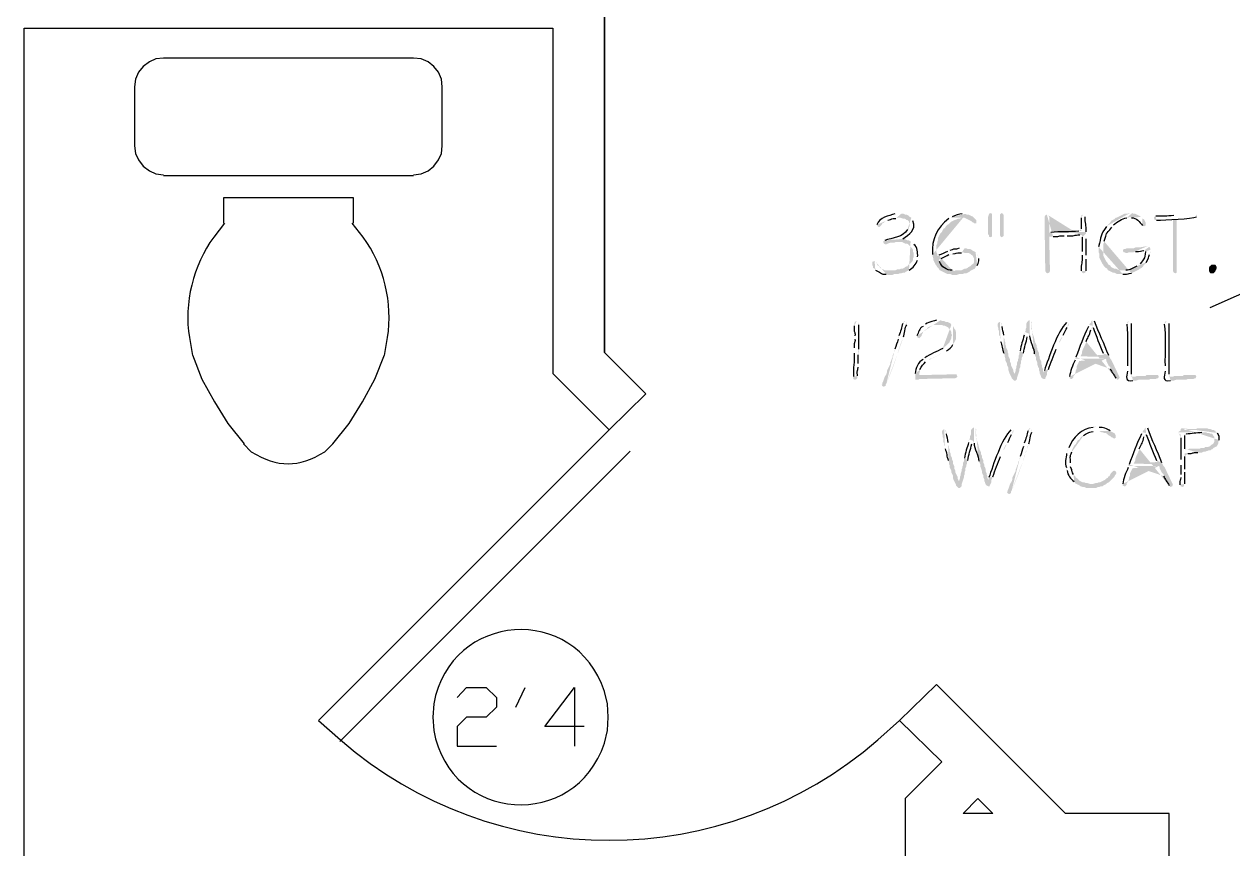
# Model space of a CAD drawing. Header units: inches. Extents: x -167 to 6071, y -6287 to -2731.
# Drawn here: x 1396.9 to 1479.2, y -5875 to -5818.8 of the extents above; entities that cross this region are included whole.
import ezdxf

# ---------------------------------------------------------------- set-up
doc = ezdxf.new("R2010")
doc.units = ezdxf.units.IN
doc.header["$LTSCALE"] = 96
doc.header["$MEASUREMENT"] = 0
doc.layers.add('PDF_Geometry', color=7, linetype='Continuous', true_color=0x4a4a4a)
doc.layers.add('PDF_Solid Fills', color=7, linetype='Continuous')

msp = doc.modelspace()

# ---------------------------------------------------------------- hatches: boundary and pattern name
at = {"layer": 'PDF_Solid Fills', "transparency": 33554559}
h = msp.add_hatch(color=256, dxfattribs=at)
h.paths.add_polyline_path([(1456.49, -5831.722), (1456.223, -5831.722)], flags=0)
h.paths.add_polyline_path([(1454.997, -5832.469), (1455.05, -5832.575), (1455.103, -5832.629), (1455.157, -5832.629), (1455.263, -5832.522), (1455.317, -5832.469), (1455.37, -5832.362), (1455.477, -5832.309), (1455.53, -5832.255), (1455.637, -5832.202), (1455.743, -5832.149)], flags=0)
h.paths.add_polyline_path([(1456.277, -5832.042), (1456.437, -5831.989), (1457.343, -5831.989), (1457.237, -5831.935), (1457.13, -5831.829), (1457.023, -5831.775), (1456.917, -5831.775), (1456.81, -5831.722), (1456.65, -5831.722)], flags=0)
h = msp.add_hatch(color=256, dxfattribs=at)
h.paths.add_polyline_path([(1457.343, -5831.989), (1456.543, -5831.989), (1456.597, -5831.989), (1456.757, -5832.042), (1456.863, -5832.042), (1456.97, -5832.095), (1457.023, -5832.149), (1457.077, -5832.149), (1457.183, -5832.255), (1457.183, -5832.362), (1457.237, -5832.469), (1457.237, -5832.522), (1457.183, -5832.629), (1457.183, -5832.735), (1457.077, -5832.789)], flags=0)
h.paths.add_polyline_path([(1455.53, -5833.535), (1455.423, -5833.589), (1455.423, -5833.642), (1455.477, -5833.749), (1455.583, -5833.802), (1455.637, -5833.802), (1455.743, -5833.749), (1455.903, -5833.695), (1456.17, -5833.695), (1456.277, -5833.642), (1456.49, -5833.642), (1457.29, -5833.589), (1457.183, -5833.535), (1457.077, -5833.535), (1456.97, -5833.482), (1456.863, -5833.429), (1456.703, -5833.429), (1456.757, -5833.429)], flags=0)
h.paths.add_polyline_path([(1457.45, -5832.202), (1457.397, -5832.095)], flags=0)
h = msp.add_hatch(color=256, dxfattribs=at)
h.paths.add_polyline_path([(1460.01, -5831.989), (1459.903, -5832.042)], flags=0)
h.paths.add_polyline_path([(1458.783, -5834.495), (1458.783, -5834.602), (1459.103, -5834.602), (1459.103, -5834.442), (1459.05, -5834.335), (1459.05, -5833.855), (1459.103, -5833.749), (1459.103, -5833.642), (1459.157, -5833.535), (1459.157, -5833.375), (1459.21, -5833.269), (1459.263, -5833.162), (1459.317, -5833.055), (1459.423, -5832.949), (1459.477, -5832.842), (1459.53, -5832.735), (1459.637, -5832.682), (1459.69, -5832.575), (1459.797, -5832.469), (1459.903, -5832.415), (1460.01, -5832.309), (1460.063, -5832.255), (1460.17, -5832.202), (1460.277, -5832.149), (1460.437, -5832.095), (1460.543, -5832.042), (1460.65, -5832.042), (1460.757, -5831.989), (1460.863, -5831.989)], flags=0)
h = msp.add_hatch(color=256, dxfattribs=at)
h.paths.add_polyline_path([(1460.863, -5831.722), (1460.81, -5831.722)], flags=0)
h.paths.add_polyline_path([(1460.117, -5831.935), (1460.01, -5831.989), (1460.97, -5831.989), (1461.077, -5832.042), (1461.29, -5832.149), (1461.397, -5832.202), (1461.503, -5832.309), (1461.557, -5832.309), (1461.61, -5832.362), (1461.77, -5832.362), (1461.77, -5832.149), (1461.717, -5832.095), (1461.503, -5831.882), (1461.45, -5831.882), (1461.343, -5831.829), (1461.237, -5831.775), (1461.13, -5831.775), (1461.023, -5831.722)], flags=0)
for points in [[(1462.73, -5831.669), (1462.623, -5831.722), (1462.623, -5831.775), (1462.57, -5831.935), (1462.57, -5833.109), (1462.623, -5833.162), (1462.623, -5833.269), (1462.73, -5833.322), (1462.837, -5833.269), (1462.837, -5831.722)], [(1463.477, -5831.669), (1463.37, -5831.775), (1463.37, -5833.162), (1463.423, -5833.269), (1463.477, -5833.322), (1463.583, -5833.269), (1463.637, -5833.215), (1463.637, -5831.829), (1463.583, -5831.722)], [(1475.423, -5832.095), (1475.157, -5832.095), (1475.157, -5835.615), (1475.21, -5835.722), (1475.317, -5835.775), (1475.423, -5835.722), (1475.423, -5835.615)], [(1477.823, -5835.775), (1477.717, -5835.775), (1477.663, -5835.722), (1477.61, -5835.615), (1477.61, -5835.402), (1477.663, -5835.295), (1477.77, -5835.189), (1478.037, -5835.189), (1478.09, -5835.242), (1478.143, -5835.349), (1478.143, -5835.402), (1478.09, -5835.562), (1478.037, -5835.615), (1478.037, -5835.669), (1477.93, -5835.775)], [(1460.33, -5842.655), (1457.877, -5842.709), (1457.61, -5842.709), (1457.61, -5843.029), (1457.823, -5843.029), (1457.877, -5842.975), (1460.277, -5842.922), (1460.33, -5842.922), (1460.437, -5842.869), (1460.49, -5842.815), (1460.437, -5842.709), (1460.437, -5842.655)], [(1473.983, -5842.709), (1473.343, -5842.709), (1473.29, -5842.762), (1472.703, -5842.762), (1472.597, -5842.815), (1472.33, -5842.815), (1474.197, -5842.815), (1474.143, -5842.709), (1474.09, -5842.709)], [(1476.543, -5842.709), (1475.903, -5842.709), (1475.85, -5842.762), (1475.263, -5842.762), (1475.157, -5842.815), (1474.89, -5842.815), (1476.757, -5842.815), (1476.703, -5842.709), (1476.65, -5842.709)], [(1477.183, -5846.335), (1476.81, -5846.335), (1476.703, -5846.389), (1476.33, -5846.389), (1476.223, -5846.442), (1475.957, -5846.442), (1477.93, -5846.442), (1477.823, -5846.442), (1477.717, -5846.389), (1477.61, -5846.389), (1477.503, -5846.335), (1477.343, -5846.335)], [(1470.943, -5846.549), (1469.93, -5846.549), (1470.197, -5846.549), (1470.303, -5846.602), (1470.41, -5846.602), (1470.463, -5846.655), (1470.57, -5846.655), (1470.677, -5846.709), (1470.783, -5846.815), (1470.89, -5846.869), (1470.943, -5846.922), (1471.05, -5846.975), (1471.157, -5847.029), (1471.263, -5846.975), (1471.263, -5846.815), (1471.21, -5846.709), (1471.157, -5846.655), (1471.05, -5846.602)], [(1471.157, -5849.215), (1471.05, -5849.269), (1470.943, -5849.375), (1470.837, -5849.589), (1470.73, -5849.642), (1470.73, -5849.695), (1470.623, -5849.749), (1470.517, -5849.855), (1470.41, -5849.909), (1470.303, -5849.962), (1470.197, -5850.015), (1470.09, -5850.015), (1469.983, -5850.069), (1469.877, -5850.069), (1469.717, -5850.122), (1468.597, -5850.122), (1468.81, -5850.229), (1468.863, -5850.282), (1469.023, -5850.335), (1469.13, -5850.335), (1469.237, -5850.389), (1469.93, -5850.389), (1470.037, -5850.335), (1470.143, -5850.335), (1470.25, -5850.282), (1470.357, -5850.282), (1470.41, -5850.229), (1470.623, -5850.122), (1470.677, -5850.069), (1470.783, -5850.015), (1470.89, -5849.909), (1470.997, -5849.802), (1471.05, -5849.749), (1471.157, -5849.642), (1471.21, -5849.535), (1471.263, -5849.482), (1471.317, -5849.375), (1471.263, -5849.269)]]:
    msp.add_hatch(color=256, dxfattribs=at).paths.add_polyline_path(points)
h = msp.add_hatch(color=256, dxfattribs=at)
h.paths.add_polyline_path([(1466.57, -5831.775), (1466.463, -5831.829), (1466.41, -5831.935), (1466.463, -5835.615), (1466.517, -5835.722), (1466.623, -5835.775), (1466.73, -5835.722), (1466.783, -5835.615), (1466.73, -5833.269), (1466.997, -5833.269)], flags=0)
h.paths.add_polyline_path([(1467.743, -5833.215), (1467.957, -5833.215)], flags=0)
h.paths.add_polyline_path([(1468.81, -5833.162), (1468.97, -5833.162), (1469.237, -5833.055), (1466.73, -5833.002), (1466.73, -5831.935), (1466.677, -5831.829)], flags=0)
h = msp.add_hatch(color=256, dxfattribs=at)
h.paths.add_polyline_path([(1469.023, -5831.775), (1468.917, -5831.829), (1468.917, -5831.989)], flags=0)
h.paths.add_polyline_path([(1468.917, -5832.735), (1468.917, -5832.895), (1468.757, -5832.895)], flags=0)
h.paths.add_polyline_path([(1466.837, -5833.002), (1466.73, -5833.002), (1469.237, -5833.055), (1469.237, -5832.949)], flags=0)
h.paths.add_polyline_path([(1469.183, -5831.935), (1469.13, -5831.829)], flags=0)
h = msp.add_hatch(color=256, dxfattribs=at)
h.paths.add_polyline_path([(1472.223, -5831.669), (1472.17, -5831.669), (1472.063, -5831.722), (1471.85, -5831.722), (1471.743, -5831.775), (1471.637, -5831.829), (1471.53, -5831.882), (1471.423, -5831.935), (1471.317, -5831.989), (1471.263, -5831.989), (1471.157, -5832.095), (1471.05, -5832.149), (1470.943, -5832.202), (1470.89, -5832.309), (1470.783, -5832.415), (1470.73, -5832.469), (1470.623, -5832.575)], flags=0)
h.paths.add_polyline_path([(1470.09, -5833.962), (1470.09, -5834.335), (1470.143, -5834.442), (1470.143, -5834.709), (1470.197, -5834.815), (1470.303, -5835.029), (1470.357, -5835.135), (1470.41, -5835.189), (1470.463, -5835.295), (1470.57, -5835.402), (1470.677, -5835.455), (1470.73, -5835.562), (1470.837, -5835.615), (1471.05, -5835.722), (1471.157, -5835.722), (1471.263, -5835.775), (1471.37, -5835.829), (1471.743, -5835.829)], flags=0)
h.paths.add_polyline_path([(1472.33, -5835.775), (1472.437, -5835.722), (1472.543, -5835.669), (1472.65, -5835.615), (1472.757, -5835.562), (1471.477, -5835.562), (1471.263, -5835.455), (1471.157, -5835.455), (1471.05, -5835.402), (1470.943, -5835.349), (1470.89, -5835.242), (1470.783, -5835.189), (1470.73, -5835.135), (1470.677, -5835.029), (1470.623, -5834.975), (1470.41, -5834.549), (1470.41, -5833.802), (1470.463, -5833.695), (1470.463, -5833.589)], flags=0)
h.paths.add_polyline_path([(1470.997, -5832.629), (1471.05, -5832.575), (1471.103, -5832.469)], flags=0)
h.paths.add_polyline_path([(1472.01, -5831.989), (1472.117, -5831.989), (1472.223, -5831.935), (1472.97, -5831.935), (1472.917, -5831.882), (1472.81, -5831.829), (1472.597, -5831.722), (1472.49, -5831.722), (1472.383, -5831.669)], flags=0)
h = msp.add_hatch(color=256, dxfattribs=at)
h.paths.add_polyline_path([(1472.97, -5831.935), (1472.223, -5831.935), (1472.33, -5831.989)], flags=0)
h.paths.add_polyline_path([(1473.077, -5832.522), (1473.183, -5832.575), (1473.29, -5832.522), (1473.29, -5832.309), (1473.183, -5832.095), (1473.077, -5832.042)], flags=0)
h = msp.add_hatch(color=256, dxfattribs=at)
h.paths.add_polyline_path([(1476.65, -5831.722), (1475.21, -5831.829)], flags=0)
h.paths.add_polyline_path([(1473.983, -5831.882), (1473.877, -5831.935), (1473.877, -5832.042), (1473.93, -5832.149), (1474.037, -5832.149)], flags=0)
h.paths.add_polyline_path([(1476.757, -5831.935), (1476.81, -5831.829), (1476.757, -5831.775)], flags=0)
h = msp.add_hatch(color=256, dxfattribs=at)
h.paths.add_polyline_path([(1469.237, -5833.055), (1468.97, -5833.162), (1468.97, -5833.322)], flags=0)
h.paths.add_polyline_path([(1468.97, -5834.282), (1468.97, -5834.549)], flags=0)
h.paths.add_polyline_path([(1468.917, -5835.615), (1468.97, -5835.722), (1469.077, -5835.775), (1469.183, -5835.722), (1469.237, -5835.615)], flags=0)
h.paths.add_polyline_path([(1469.237, -5834.815), (1469.237, -5834.549)], flags=0)
h.paths.add_polyline_path([(1469.237, -5833.429), (1469.237, -5833.162)], flags=0)
h = msp.add_hatch(color=256, dxfattribs=at)
h.paths.add_polyline_path([(1457.29, -5833.589), (1456.49, -5833.642), (1456.703, -5833.642), (1456.917, -5833.749), (1457.023, -5833.749), (1457.13, -5833.802), (1457.237, -5833.909), (1457.29, -5833.962), (1457.397, -5834.069), (1457.45, -5834.175), (1457.45, -5834.282), (1457.503, -5834.389), (1457.503, -5834.655), (1457.45, -5834.762), (1457.45, -5834.869), (1457.397, -5834.975), (1457.343, -5835.029), (1457.237, -5835.135), (1457.13, -5835.189), (1457.077, -5835.295), (1457.023, -5835.295), (1456.917, -5835.349), (1456.863, -5835.402), (1456.757, -5835.455), (1456.65, -5835.455), (1456.543, -5835.509), (1456.383, -5835.509), (1456.277, -5835.562), (1455.903, -5835.562), (1457.077, -5835.615), (1457.183, -5835.562)], flags=0)
h.paths.add_polyline_path([(1457.77, -5834.869), (1457.77, -5834.655)], flags=0)
h.paths.add_polyline_path([(1457.503, -5833.802), (1457.45, -5833.749), (1457.397, -5833.695)], flags=0)
h = msp.add_hatch(color=256, dxfattribs=at)
h.paths.add_polyline_path([(1473.45, -5833.909), (1472.863, -5834.015), (1472.597, -5834.015), (1472.49, -5834.069), (1472.01, -5834.069), (1471.903, -5834.122), (1471.797, -5834.122), (1471.743, -5834.229), (1471.797, -5834.335), (1471.85, -5834.335), (1471.957, -5834.389), (1472.063, -5834.389), (1472.17, -5834.335), (1472.49, -5834.335), (1472.597, -5834.282)], flags=0)
h.paths.add_polyline_path([(1473.183, -5834.229), (1473.29, -5834.229), (1473.61, -5834.175), (1473.61, -5834.069), (1473.557, -5833.962)], flags=0)
h = msp.add_hatch(color=256, dxfattribs=at)
h.paths.add_polyline_path([(1460.81, -5834.069), (1460.597, -5834.069)], flags=0)
h.paths.add_polyline_path([(1459.957, -5834.229), (1459.903, -5834.229), (1459.797, -5834.282)], flags=0)
h.paths.add_polyline_path([(1459.21, -5834.549), (1459.103, -5834.602), (1458.783, -5834.602), (1458.837, -5834.762), (1458.837, -5834.869), (1458.997, -5835.189), (1459.05, -5835.242), (1459.103, -5835.349), (1459.21, -5835.455), (1459.263, -5835.562), (1459.37, -5835.615), (1460.277, -5835.615), (1460.117, -5835.562)], flags=0)
h.paths.add_polyline_path([(1459.263, -5834.975), (1459.21, -5834.869), (1459.263, -5834.815), (1459.37, -5834.762)], flags=0)
h.paths.add_polyline_path([(1459.903, -5834.495), (1460.01, -5834.495), (1460.17, -5834.442)], flags=0)
h.paths.add_polyline_path([(1460.757, -5834.389), (1460.863, -5834.335), (1461.717, -5834.335), (1461.503, -5834.229), (1461.45, -5834.175), (1461.343, -5834.122), (1461.183, -5834.122), (1461.077, -5834.069), (1460.97, -5834.069)], flags=0)
h = msp.add_hatch(color=256, dxfattribs=at)
h.paths.add_polyline_path([(1461.717, -5834.335), (1460.863, -5834.335), (1460.97, -5834.389), (1461.237, -5834.389), (1461.343, -5834.442), (1461.397, -5834.495), (1461.503, -5834.549), (1461.61, -5834.762), (1461.61, -5835.029), (1461.557, -5835.135), (1461.45, -5835.189), (1461.343, -5835.295), (1461.237, -5835.349), (1461.183, -5835.402), (1461.077, -5835.455), (1460.97, -5835.455), (1460.863, -5835.509), (1460.757, -5835.562), (1460.383, -5835.562), (1460.277, -5835.615), (1459.37, -5835.615), (1459.477, -5835.669), (1459.69, -5835.775), (1459.797, -5835.829), (1460.01, -5835.829), (1460.117, -5835.882), (1460.437, -5835.882), (1460.597, -5835.829), (1460.81, -5835.829), (1460.97, -5835.775), (1461.077, -5835.775), (1461.29, -5835.669), (1461.343, -5835.615), (1461.45, -5835.562), (1461.557, -5835.509), (1461.663, -5835.455), (1461.717, -5835.349), (1461.823, -5835.242)], flags=0)
h.paths.add_polyline_path([(1461.93, -5834.762), (1461.877, -5834.655), (1461.877, -5834.549), (1461.823, -5834.442)], flags=0)
h = msp.add_hatch(color=256, dxfattribs=at)
h.paths.add_polyline_path([(1473.61, -5834.175), (1473.29, -5834.229), (1473.29, -5834.282)], flags=0)
h.paths.add_polyline_path([(1472.917, -5835.135), (1472.81, -5835.189), (1472.81, -5835.242), (1472.703, -5835.295)], flags=0)
h.paths.add_polyline_path([(1471.957, -5835.562), (1471.797, -5835.562), (1472.757, -5835.562), (1472.863, -5835.509), (1472.917, -5835.455), (1473.023, -5835.402), (1473.13, -5835.295), (1473.183, -5835.189), (1473.29, -5835.135), (1473.343, -5835.029)], flags=0)
h.paths.add_polyline_path([(1473.557, -5834.495), (1473.61, -5834.389), (1473.61, -5834.282)], flags=0)
h = msp.add_hatch(color=256, dxfattribs=at)
h.paths.add_polyline_path([(1454.837, -5834.922), (1454.73, -5834.975), (1454.677, -5834.975), (1454.677, -5835.189), (1454.73, -5835.295), (1454.73, -5835.402), (1454.837, -5835.455), (1454.89, -5835.562)], flags=0)
h.paths.add_polyline_path([(1455.637, -5835.829), (1455.743, -5835.882), (1456.063, -5835.882), (1456.17, -5835.829), (1456.437, -5835.829), (1456.543, -5835.775), (1456.65, -5835.775), (1456.81, -5835.722), (1456.917, -5835.722), (1456.97, -5835.669), (1457.077, -5835.615), (1455.903, -5835.562), (1455.53, -5835.562), (1455.423, -5835.509), (1455.317, -5835.455), (1455.21, -5835.402), (1455.157, -5835.295), (1455.05, -5835.242), (1454.997, -5835.135), (1454.997, -5835.082), (1454.89, -5834.975)], flags=0)
h = msp.add_hatch(color=256, dxfattribs=at)
h.paths.add_polyline_path([(1453.61, -5839.029), (1453.503, -5839.082), (1453.45, -5839.242), (1453.45, -5839.349)], flags=0)
h.paths.add_polyline_path([(1453.503, -5840.042), (1453.503, -5840.255)], flags=0)
h.paths.add_polyline_path([(1453.45, -5840.842), (1453.45, -5841.215)], flags=0)
h.paths.add_polyline_path([(1453.397, -5842.815), (1453.397, -5842.975), (1453.503, -5843.029), (1453.61, -5842.975), (1453.663, -5842.922), (1453.663, -5842.762)], flags=0)
h.paths.add_polyline_path([(1453.717, -5842.175), (1453.717, -5841.909)], flags=0)
h.paths.add_polyline_path([(1453.717, -5841.322), (1453.717, -5841.055), (1453.77, -5840.949)], flags=0)
h.paths.add_polyline_path([(1453.77, -5839.295), (1453.77, -5839.189), (1453.717, -5839.082)], flags=0)
h = msp.add_hatch(color=256, dxfattribs=at)
h.paths.add_polyline_path([(1456.917, -5839.029), (1456.863, -5839.029), (1456.81, -5839.082), (1456.757, -5839.189)], flags=0)
h.paths.add_polyline_path([(1456.49, -5840.042), (1456.49, -5840.149), (1456.437, -5840.255)], flags=0)
h.paths.add_polyline_path([(1456.223, -5840.949), (1456.223, -5841.055), (1456.117, -5841.269), (1456.063, -5841.375), (1456.063, -5841.482), (1456.01, -5841.589), (1455.957, -5841.749), (1455.903, -5841.855), (1455.903, -5841.962), (1455.743, -5842.282), (1455.69, -5842.389), (1455.69, -5842.495), (1455.637, -5842.655), (1455.53, -5842.815), (1455.477, -5842.975), (1455.423, -5843.135), (1455.37, -5843.242), (1455.37, -5843.349), (1455.317, -5843.349), (1455.37, -5843.455), (1455.477, -5843.509), (1455.53, -5843.455), (1455.583, -5843.455), (1455.583, -5843.349), (1455.637, -5843.295)], flags=0)
h.paths.add_polyline_path([(1455.637, -5843.295, 0.021773), (1456.383, -5841.322)], flags=0)
h.paths.add_polyline_path([(1456.81, -5840.095, 0.041027), (1456.383, -5841.322)], flags=0)
h.paths.add_polyline_path([(1457.023, -5839.295), (1457.023, -5839.189), (1456.97, -5839.082)], flags=0)
h = msp.add_hatch(color=256, dxfattribs=at)
h.paths.add_polyline_path([(1460.063, -5839.295), (1459.21, -5839.295), (1459.423, -5839.295), (1459.53, -5839.349), (1459.637, -5839.349), (1459.743, -5839.402), (1459.85, -5839.455), (1459.85, -5839.509), (1459.957, -5839.562), (1460.01, -5839.669), (1460.063, -5839.775), (1460.063, -5839.882), (1460.117, -5839.989), (1460.063, -5840.095), (1460.063, -5840.202), (1460.01, -5840.309), (1459.957, -5840.415), (1459.957, -5840.469), (1459.69, -5840.735), (1459.583, -5840.789), (1459.583, -5840.842), (1459.477, -5840.895)], flags=0)
h.paths.add_polyline_path([(1458.25, -5841.535), (1458.197, -5841.535), (1458.143, -5841.642)], flags=0)
h.paths.add_polyline_path([(1457.61, -5842.602), (1457.61, -5842.709), (1457.877, -5842.709), (1457.877, -5842.602), (1457.93, -5842.442), (1457.93, -5842.335)], flags=0)
h.paths.add_polyline_path([(1458.303, -5841.802), (1458.41, -5841.749), (1458.517, -5841.695), (1458.623, -5841.589), (1458.73, -5841.589), (1458.837, -5841.535), (1458.943, -5841.482), (1458.997, -5841.429), (1459.157, -5841.375), (1459.263, -5841.322), (1459.423, -5841.215), (1459.53, -5841.162), (1459.637, -5841.109), (1459.743, -5841.055)], flags=0)
h.paths.add_polyline_path([(1460.17, -5840.629), (1460.223, -5840.522), (1460.277, -5840.469), (1460.33, -5840.362), (1460.383, -5840.255), (1460.383, -5839.775), (1460.33, -5839.615), (1460.277, -5839.562), (1460.17, -5839.349)], flags=0)
h = msp.add_hatch(color=256, dxfattribs=at)
h.paths.add_polyline_path([(1459.21, -5838.975), (1459.05, -5838.975)], flags=0)
h.paths.add_polyline_path([(1458.303, -5839.242), (1458.25, -5839.295), (1458.143, -5839.402)], flags=0)
h.paths.add_polyline_path([(1457.717, -5840.042), (1457.77, -5840.149), (1457.877, -5840.202), (1457.93, -5840.149), (1458.037, -5840.042), (1458.037, -5839.989), (1458.09, -5839.882), (1458.143, -5839.829), (1458.143, -5839.775), (1458.197, -5839.722), (1458.303, -5839.615), (1458.41, -5839.562), (1458.463, -5839.455), (1458.57, -5839.402), (1458.623, -5839.402), (1458.837, -5839.295), (1460.063, -5839.295), (1460.01, -5839.189), (1459.797, -5839.082), (1459.69, -5839.082), (1459.583, -5839.029), (1459.477, -5839.029), (1459.317, -5838.975)], flags=0)
h = msp.add_hatch(color=256, dxfattribs=at)
h.paths.add_polyline_path([(1463.37, -5839.082), (1463.263, -5839.135), (1463.21, -5839.242), (1463.21, -5839.349), (1463.263, -5839.509), (1463.263, -5839.615), (1463.317, -5839.722), (1463.317, -5839.989), (1463.37, -5840.042), (1463.37, -5840.149), (1463.423, -5840.255), (1463.423, -5840.415)], flags=0)
h.paths.add_polyline_path([(1463.637, -5841.215), (1463.69, -5841.322), (1463.69, -5841.429), (1463.743, -5841.589), (1463.743, -5841.695), (1463.797, -5841.802), (1463.85, -5841.909), (1463.85, -5842.015), (1463.957, -5842.229), (1463.957, -5842.389), (1464.01, -5842.549), (1464.117, -5842.762), (1464.17, -5842.869), (1464.17, -5842.922), (1464.33, -5843.082), (1464.437, -5843.082), (1464.543, -5842.975), (1464.543, -5842.869), (1464.597, -5842.709), (1464.383, -5842.709), (1464.383, -5842.655), (1464.277, -5842.442), (1464.277, -5842.335), (1464.17, -5842.122), (1464.117, -5842.015), (1464.117, -5841.909), (1464.063, -5841.802), (1464.063, -5841.642), (1464.01, -5841.535), (1463.957, -5841.429), (1463.957, -5841.269), (1463.903, -5841.162), (1463.903, -5841.055), (1463.797, -5840.842), (1463.797, -5840.735), (1463.743, -5840.629), (1463.743, -5840.469), (1463.69, -5840.362), (1463.69, -5840.255), (1463.637, -5840.149), (1463.637, -5839.989)], flags=0)
h.paths.add_polyline_path([(1463.53, -5839.402), (1463.53, -5839.349), (1463.477, -5839.189), (1463.423, -5839.135)], flags=0)
h = msp.add_hatch(color=256, dxfattribs=at)
h.paths.add_polyline_path([(1465.077, -5839.775), (1465.023, -5839.882), (1465.023, -5839.989)], flags=0)
h.paths.add_polyline_path([(1464.757, -5841.055), (1464.703, -5841.162), (1464.703, -5841.269), (1464.65, -5841.375), (1464.65, -5841.535), (1464.597, -5841.642), (1464.597, -5841.749), (1464.543, -5841.855), (1464.543, -5841.962), (1464.49, -5842.122), (1464.49, -5842.229), (1464.437, -5842.335), (1464.437, -5842.442), (1464.383, -5842.602), (1464.383, -5842.709), (1464.597, -5842.709), (1464.703, -5842.389), (1464.703, -5842.282), (1464.757, -5842.175), (1464.757, -5842.015), (1464.81, -5841.909), (1464.81, -5841.749), (1464.863, -5841.642), (1464.863, -5841.535), (1464.917, -5841.429), (1464.917, -5841.322), (1464.97, -5841.215)], flags=0)
h.paths.add_polyline_path([(1465.237, -5840.095), (1465.29, -5839.989), (1465.343, -5839.882)], flags=0)
h = msp.add_hatch(color=256, dxfattribs=at)
h.paths.add_polyline_path([(1465.397, -5838.975), (1465.343, -5838.975), (1465.237, -5839.082), (1465.183, -5839.189), (1465.183, -5839.455), (1465.13, -5839.562), (1465.13, -5839.669), (1465.077, -5839.775), (1465.343, -5839.882), (1465.343, -5839.935), (1465.397, -5840.042)], flags=0)
h.paths.add_polyline_path([(1465.717, -5841.269), (1465.77, -5841.375), (1465.823, -5841.482), (1465.823, -5841.642), (1465.877, -5841.749), (1465.93, -5841.909), (1465.93, -5842.015), (1465.983, -5842.175), (1466.037, -5842.229), (1466.037, -5842.389), (1466.09, -5842.495), (1466.09, -5842.602), (1466.143, -5842.709), (1466.197, -5842.869), (1466.25, -5842.922), (1466.357, -5842.975), (1466.463, -5842.975), (1466.463, -5842.922), (1466.57, -5842.709), (1466.57, -5842.549), (1466.357, -5842.549), (1466.303, -5842.389), (1466.303, -5842.282), (1466.25, -5842.175), (1466.25, -5842.069), (1466.197, -5841.962), (1466.197, -5841.802), (1466.143, -5841.695), (1466.09, -5841.589), (1466.09, -5841.482), (1466.037, -5841.375), (1466.037, -5841.215), (1465.93, -5841.002), (1465.93, -5840.895), (1465.877, -5840.789), (1465.877, -5840.682), (1465.77, -5840.469), (1465.717, -5840.255), (1465.663, -5840.042), (1465.61, -5839.882), (1465.557, -5839.775), (1465.557, -5839.615), (1465.503, -5839.562), (1465.503, -5839.242), (1465.557, -5839.135), (1465.503, -5839.029)], flags=0)
h = msp.add_hatch(color=256, dxfattribs=at)
h.paths.add_polyline_path([(1467.957, -5839.135), (1467.903, -5839.135)], flags=0)
h.paths.add_polyline_path([(1466.41, -5842.389), (1466.357, -5842.549), (1466.57, -5842.549), (1466.623, -5842.442), (1466.677, -5842.335)], flags=0)
h.paths.add_polyline_path([(1467.21, -5840.949), (1467.263, -5840.842), (1467.37, -5840.629), (1467.423, -5840.522), (1467.423, -5840.415), (1467.477, -5840.309), (1467.53, -5840.202), (1467.637, -5840.095), (1467.69, -5839.989)], flags=0)
h.paths.add_polyline_path([(1467.957, -5839.455), (1468.063, -5839.295), (1468.063, -5839.135)], flags=0)
h = msp.add_hatch(color=256, dxfattribs=at)
h.paths.add_polyline_path([(1469.45, -5839.295), (1469.397, -5839.402)], flags=0)
h.paths.add_polyline_path([(1468.543, -5841.482), (1468.49, -5841.589), (1470.57, -5841.589), (1470.623, -5841.642), (1470.623, -5841.749), (1470.677, -5841.855), (1470.73, -5841.962), (1470.783, -5842.069), (1470.89, -5842.175), (1470.89, -5842.282)], flags=0)
h.paths.add_polyline_path([(1471.263, -5842.922), (1471.37, -5843.029), (1471.477, -5842.975), (1471.53, -5842.869), (1471.05, -5841.855), (1470.943, -5841.642), (1470.89, -5841.589), (1470.837, -5841.482), (1468.863, -5841.429), (1468.97, -5841.215), (1468.97, -5841.109), (1469.023, -5840.949), (1469.183, -5840.629), (1469.183, -5840.575), (1469.237, -5840.522), (1469.237, -5840.415)], flags=0)
h.paths.add_polyline_path([(1469.557, -5839.615), (1469.663, -5839.509), (1469.717, -5839.349)], flags=0)
h = msp.add_hatch(color=256, dxfattribs=at)
h.paths.add_polyline_path([(1469.663, -5838.975), (1469.61, -5839.029), (1469.61, -5839.082), (1469.557, -5839.135), (1469.503, -5839.189), (1469.45, -5839.295), (1469.717, -5839.349), (1469.717, -5839.455)], flags=0)
h.paths.add_polyline_path([(1470.41, -5841.215), (1470.463, -5841.322), (1468.863, -5841.429), (1470.837, -5841.482), (1470.783, -5841.375)], flags=0)
h.paths.add_polyline_path([(1469.823, -5839.029), (1469.77, -5838.975)], flags=0)
h = msp.add_hatch(color=256, dxfattribs=at)
h.paths.add_polyline_path([(1472.17, -5839.029), (1472.063, -5839.082), (1472.01, -5839.242)], flags=0)
h.paths.add_polyline_path([(1472.063, -5842.069), (1472.063, -5842.442)], flags=0)
h.paths.add_polyline_path([(1472.437, -5843.082), (1472.65, -5843.082), (1472.81, -5843.029), (1473.503, -5843.029), (1473.61, -5842.975), (1473.983, -5842.975), (1474.09, -5842.922), (1474.143, -5842.922), (1474.197, -5842.815), (1472.33, -5842.815), (1472.33, -5842.655)], flags=0)
h.paths.add_polyline_path([(1472.33, -5839.189), (1472.277, -5839.082)], flags=0)
h = msp.add_hatch(color=256, dxfattribs=at)
h.paths.add_polyline_path([(1474.73, -5839.029), (1474.623, -5839.082), (1474.57, -5839.242)], flags=0)
h.paths.add_polyline_path([(1474.623, -5842.069), (1474.623, -5842.442)], flags=0)
h.paths.add_polyline_path([(1474.997, -5843.082), (1475.21, -5843.082), (1475.37, -5843.029), (1476.063, -5843.029), (1476.17, -5842.975), (1476.543, -5842.975), (1476.65, -5842.922), (1476.703, -5842.922), (1476.757, -5842.815), (1474.89, -5842.815), (1474.89, -5842.655)], flags=0)
h.paths.add_polyline_path([(1474.89, -5839.189), (1474.837, -5839.082)], flags=0)
h = msp.add_hatch(color=256, dxfattribs=at)
h.paths.add_polyline_path([(1468.49, -5841.589), (1468.49, -5841.695)], flags=0)
h.paths.add_polyline_path([(1468.117, -5842.815), (1468.117, -5842.922), (1468.223, -5842.975), (1468.277, -5842.975), (1468.383, -5842.869), (1468.383, -5842.762), (1468.49, -5842.655), (1468.543, -5842.442), (1468.543, -5842.389), (1468.597, -5842.282), (1468.597, -5842.122), (1468.757, -5841.802), (1468.757, -5841.749), (1470.57, -5841.589)], flags=0)
h = msp.add_hatch(color=256, dxfattribs=at)
h.paths.add_polyline_path([(1461.61, -5846.282), (1461.557, -5846.282), (1461.45, -5846.389), (1461.397, -5846.495), (1461.397, -5846.762), (1461.343, -5846.869), (1461.343, -5846.975), (1461.29, -5847.082), (1461.557, -5847.189), (1461.557, -5847.242), (1461.61, -5847.349)], flags=0)
h.paths.add_polyline_path([(1461.93, -5848.575), (1462.037, -5848.789), (1462.037, -5848.949), (1462.09, -5849.055), (1462.143, -5849.215), (1462.143, -5849.322), (1462.197, -5849.482), (1462.25, -5849.535), (1462.25, -5849.695), (1462.303, -5849.802), (1462.303, -5849.909), (1462.357, -5850.015), (1462.41, -5850.175), (1462.463, -5850.229), (1462.57, -5850.282), (1462.677, -5850.282), (1462.677, -5850.229), (1462.783, -5850.015), (1462.783, -5849.855), (1462.57, -5849.855), (1462.517, -5849.695), (1462.517, -5849.589), (1462.463, -5849.482), (1462.463, -5849.375), (1462.41, -5849.269), (1462.41, -5849.109), (1462.357, -5849.002), (1462.303, -5848.895), (1462.303, -5848.789), (1462.25, -5848.682), (1462.25, -5848.522), (1462.197, -5848.415), (1462.143, -5848.309), (1462.143, -5848.202), (1462.09, -5848.095), (1462.09, -5847.989), (1461.983, -5847.775), (1461.93, -5847.562), (1461.877, -5847.349), (1461.823, -5847.189), (1461.77, -5847.082), (1461.77, -5846.922), (1461.717, -5846.869), (1461.717, -5846.549), (1461.77, -5846.442), (1461.717, -5846.335)], flags=0)
h = msp.add_hatch(color=256, dxfattribs=at)
h.paths.add_polyline_path([(1465.45, -5846.335), (1465.397, -5846.335), (1465.343, -5846.389), (1465.29, -5846.495)], flags=0)
h.paths.add_polyline_path([(1465.023, -5847.349), (1465.023, -5847.455), (1464.97, -5847.562)], flags=0)
h.paths.add_polyline_path([(1464.757, -5848.255), (1464.757, -5848.362), (1464.703, -5848.469), (1464.597, -5848.682), (1464.597, -5848.789), (1464.543, -5848.895), (1464.49, -5849.055), (1464.437, -5849.162), (1464.437, -5849.269), (1464.383, -5849.375), (1464.223, -5849.695), (1464.223, -5849.802), (1464.17, -5849.962), (1464.063, -5850.122), (1464.01, -5850.282), (1463.957, -5850.442), (1463.903, -5850.549), (1463.903, -5850.655), (1463.85, -5850.655), (1463.903, -5850.762), (1464.01, -5850.815), (1464.063, -5850.762), (1464.117, -5850.762), (1464.117, -5850.655), (1464.17, -5850.602)], flags=0)
h.paths.add_polyline_path([(1464.17, -5850.602, 0.021366), (1464.917, -5848.629)], flags=0)
h.paths.add_polyline_path([(1464.917, -5848.629), (1464.97, -5848.522), (1465.023, -5848.362), (1465.023, -5848.255), (1465.13, -5848.042), (1465.13, -5847.935), (1465.237, -5847.722), (1465.237, -5847.615), (1465.29, -5847.509), (1465.343, -5847.402)], flags=0)
h.paths.add_polyline_path([(1465.557, -5846.602), (1465.557, -5846.495), (1465.503, -5846.389)], flags=0)
h = msp.add_hatch(color=256, dxfattribs=at)
h.paths.add_polyline_path([(1469.93, -5846.229), (1469.823, -5846.229), (1469.717, -5846.282)], flags=0)
h.paths.add_polyline_path([(1468.063, -5847.669), (1468.01, -5847.775), (1467.957, -5847.882), (1467.903, -5848.042)], flags=0)
h.paths.add_polyline_path([(1467.903, -5849.002), (1467.903, -5849.109), (1467.957, -5849.215)], flags=0)
h.paths.add_polyline_path([(1468.437, -5849.962), (1468.49, -5850.069), (1468.597, -5850.122), (1469.61, -5850.122), (1469.503, -5850.122), (1469.343, -5850.069), (1469.237, -5850.069), (1469.13, -5850.015), (1469.023, -5850.015), (1468.81, -5849.909), (1468.757, -5849.855), (1468.65, -5849.749), (1468.543, -5849.695), (1468.543, -5849.642), (1468.437, -5849.535), (1468.383, -5849.482)], flags=0)
h.paths.add_polyline_path([(1468.17, -5848.949), (1468.17, -5848.682)], flags=0)
h.paths.add_polyline_path([(1468.277, -5847.935), (1468.277, -5847.829), (1468.383, -5847.615), (1468.437, -5847.509), (1468.543, -5847.402), (1468.597, -5847.295), (1468.65, -5847.189), (1468.703, -5847.135), (1468.81, -5847.082), (1468.863, -5846.975), (1468.97, -5846.869), (1469.077, -5846.815)], flags=0)
h.paths.add_polyline_path([(1469.717, -5846.549), (1470.943, -5846.549), (1470.89, -5846.495)], flags=0)
h.paths.add_polyline_path([(1470.143, -5846.282), (1470.037, -5846.229)], flags=0)
h = msp.add_hatch(color=256, dxfattribs=at)
h.paths.add_polyline_path([(1473.29, -5846.282), (1473.237, -5846.335), (1473.237, -5846.389), (1473.13, -5846.495), (1473.077, -5846.602), (1473.343, -5846.655), (1473.343, -5846.762)], flags=0)
h.paths.add_polyline_path([(1474.037, -5848.522), (1474.09, -5848.629), (1472.49, -5848.735), (1474.463, -5848.789), (1474.41, -5848.682)], flags=0)
h.paths.add_polyline_path([(1473.45, -5846.335), (1473.397, -5846.282)], flags=0)
h = msp.add_hatch(color=256, dxfattribs=at)
h.paths.add_polyline_path([(1475.85, -5846.335), (1475.743, -5846.335), (1475.69, -5846.389), (1475.69, -5846.495), (1475.583, -5846.549), (1475.53, -5846.602), (1477.397, -5846.602), (1477.503, -5846.655), (1477.61, -5846.655), (1477.717, -5846.709), (1477.823, -5846.709), (1477.877, -5846.762), (1477.93, -5846.869), (1477.983, -5846.922), (1477.983, -5847.242), (1477.93, -5847.349), (1477.877, -5847.402), (1477.77, -5847.455), (1477.663, -5847.562), (1477.503, -5847.615), (1477.343, -5847.615), (1477.29, -5847.669), (1477.077, -5847.669), (1476.97, -5847.722), (1476.277, -5847.722), (1476.117, -5847.775), (1475.957, -5847.775), (1477.823, -5847.775), (1477.93, -5847.669), (1478.143, -5847.562), (1478.197, -5847.455), (1478.25, -5847.349), (1478.25, -5847.242), (1478.303, -5847.135)], flags=0)
h.paths.add_polyline_path([(1478.197, -5846.655), (1478.09, -5846.602), (1478.037, -5846.495), (1477.983, -5846.495), (1477.93, -5846.442), (1475.957, -5846.442), (1475.903, -5846.335)], flags=0)
h = msp.add_hatch(color=256, dxfattribs=at)
h.paths.add_polyline_path([(1459.583, -5846.389), (1459.477, -5846.442), (1459.423, -5846.549), (1459.423, -5846.655), (1459.477, -5846.815), (1459.477, -5846.922), (1459.53, -5847.029), (1459.53, -5847.295), (1459.583, -5847.349), (1459.583, -5847.455), (1459.637, -5847.562), (1459.637, -5847.722)], flags=0)
h.paths.add_polyline_path([(1459.85, -5848.522), (1459.903, -5848.629), (1459.903, -5848.735), (1459.957, -5848.895), (1459.957, -5849.002), (1460.01, -5849.109), (1460.063, -5849.215), (1460.063, -5849.322), (1460.117, -5849.429), (1460.17, -5849.535), (1460.17, -5849.695), (1460.223, -5849.855), (1460.277, -5849.962), (1460.383, -5850.175), (1460.383, -5850.229), (1460.437, -5850.282), (1460.543, -5850.389), (1460.65, -5850.389), (1460.757, -5850.282), (1460.757, -5850.175), (1460.81, -5850.015), (1460.597, -5850.015), (1460.597, -5849.962), (1460.543, -5849.855), (1460.49, -5849.749), (1460.49, -5849.642), (1460.437, -5849.535), (1460.383, -5849.429), (1460.33, -5849.322), (1460.33, -5849.215), (1460.277, -5849.109), (1460.277, -5848.949), (1460.17, -5848.735), (1460.17, -5848.575), (1460.117, -5848.469), (1460.117, -5848.362), (1460.01, -5848.149), (1460.01, -5848.042), (1459.957, -5847.935), (1459.957, -5847.775), (1459.903, -5847.669), (1459.903, -5847.562), (1459.85, -5847.455), (1459.85, -5847.295)], flags=0)
h.paths.add_polyline_path([(1459.743, -5846.709), (1459.743, -5846.655), (1459.69, -5846.495), (1459.637, -5846.442)], flags=0)
h = msp.add_hatch(color=256, dxfattribs=at)
h.paths.add_polyline_path([(1461.29, -5847.082), (1461.237, -5847.189), (1461.237, -5847.295)], flags=0)
h.paths.add_polyline_path([(1460.97, -5848.362), (1460.917, -5848.469), (1460.917, -5848.575), (1460.863, -5848.682), (1460.863, -5848.842), (1460.81, -5848.949), (1460.81, -5849.055), (1460.757, -5849.162), (1460.757, -5849.269), (1460.703, -5849.429), (1460.703, -5849.535), (1460.65, -5849.642), (1460.65, -5849.749), (1460.597, -5849.909), (1460.597, -5850.015), (1460.81, -5850.015), (1460.863, -5849.855), (1460.917, -5849.695), (1460.917, -5849.589), (1460.97, -5849.482), (1460.97, -5849.322), (1461.023, -5849.215), (1461.023, -5849.055), (1461.077, -5848.949), (1461.077, -5848.842), (1461.13, -5848.735), (1461.13, -5848.629), (1461.183, -5848.522)], flags=0)
h.paths.add_polyline_path([(1461.45, -5847.402), (1461.503, -5847.295), (1461.557, -5847.189)], flags=0)
h = msp.add_hatch(color=256, dxfattribs=at)
h.paths.add_polyline_path([(1464.17, -5846.442), (1464.117, -5846.442)], flags=0)
h.paths.add_polyline_path([(1462.623, -5849.695), (1462.57, -5849.855), (1462.783, -5849.855), (1462.837, -5849.749), (1462.89, -5849.642)], flags=0)
h.paths.add_polyline_path([(1463.423, -5848.255), (1463.477, -5848.149), (1463.53, -5848.042), (1463.637, -5847.829), (1463.637, -5847.722), (1463.69, -5847.615), (1463.743, -5847.509), (1463.85, -5847.402), (1463.903, -5847.295)], flags=0)
h.paths.add_polyline_path([(1464.17, -5846.762), (1464.277, -5846.602), (1464.277, -5846.442)], flags=0)
h = msp.add_hatch(color=256, dxfattribs=at)
h.paths.add_polyline_path([(1473.077, -5846.602), (1473.023, -5846.709)], flags=0)
h.paths.add_polyline_path([(1472.17, -5848.789), (1472.117, -5848.895), (1474.197, -5848.895), (1474.25, -5848.949), (1474.25, -5849.055), (1474.303, -5849.162), (1474.357, -5849.269), (1474.41, -5849.375), (1474.517, -5849.482), (1474.517, -5849.589)], flags=0)
h.paths.add_polyline_path([(1474.89, -5850.229), (1474.997, -5850.335), (1475.103, -5850.282), (1475.157, -5850.175), (1474.677, -5849.162), (1474.623, -5849.055), (1474.57, -5848.949), (1474.517, -5848.895), (1474.463, -5848.789), (1472.49, -5848.735), (1472.543, -5848.629), (1472.597, -5848.522), (1472.597, -5848.415), (1472.65, -5848.255), (1472.81, -5847.935), (1472.81, -5847.882), (1472.863, -5847.829), (1472.863, -5847.722)], flags=0)
h.paths.add_polyline_path([(1473.183, -5846.922), (1473.29, -5846.815), (1473.343, -5846.655)], flags=0)
h = msp.add_hatch(color=256, dxfattribs=at)
h.paths.add_polyline_path([(1475.53, -5846.602), (1475.583, -5846.709), (1475.69, -5846.762), (1475.69, -5846.975)], flags=0)
h.paths.add_polyline_path([(1475.69, -5848.469), (1475.69, -5848.842)], flags=0)
h.paths.add_polyline_path([(1475.69, -5849.482), (1475.69, -5849.695)], flags=0)
h.paths.add_polyline_path([(1475.637, -5850.175), (1475.69, -5850.282), (1475.797, -5850.335), (1475.903, -5850.282), (1475.903, -5850.175), (1475.957, -5850.122)], flags=0)
h.paths.add_polyline_path([(1475.957, -5849.322), (1475.957, -5849.109)], flags=0)
h.paths.add_polyline_path([(1475.957, -5848.255), (1475.957, -5848.042), (1476.17, -5848.042)], flags=0)
h.paths.add_polyline_path([(1476.863, -5847.989), (1477.13, -5847.989), (1477.237, -5847.935), (1477.343, -5847.935), (1477.45, -5847.882), (1477.503, -5847.882), (1477.61, -5847.829), (1477.717, -5847.829), (1477.77, -5847.775), (1477.823, -5847.775), (1475.957, -5847.775), (1475.957, -5847.722)], flags=0)
h.paths.add_polyline_path([(1475.957, -5846.815), (1475.957, -5846.709), (1476.063, -5846.709)], flags=0)
h.paths.add_polyline_path([(1477.13, -5846.602), (1477.237, -5846.602)], flags=0)
h = msp.add_hatch(color=256, dxfattribs=at)
h.paths.add_polyline_path([(1472.117, -5848.895), (1472.117, -5849.002)], flags=0)
h.paths.add_polyline_path([(1471.743, -5850.122), (1471.743, -5850.229), (1471.85, -5850.282), (1471.903, -5850.282), (1471.957, -5850.229), (1472.01, -5850.175), (1472.01, -5850.069), (1472.117, -5849.962), (1472.17, -5849.749), (1472.17, -5849.695), (1472.223, -5849.589), (1472.223, -5849.429), (1472.383, -5849.109), (1472.383, -5849.055), (1474.197, -5848.895)], flags=0)

# ---------------------------------------------------------------- linework, layer by layer
at = {"layer": 'PDF_Geometry', "color": 7}
for points in [[(1533.663, -5714.602), (1539.423, -5714.602), (1539.423, -5581.109), (1396.917, -5581.109), (1396.917, -5714.602), (1436.437, -5714.602), (1436.437, -5730.602), (1440.437, -5730.602), (1440.437, -5734.069), (1436.437, -5734.069), (1436.437, -5738.069), (1432.917, -5738.069), (1432.917, -5734.069), (1398.89, -5734.069), (1398.89, -5778.069), (1432.917, -5778.069), (1432.917, -5774.069), (1436.437, -5774.069), (1436.437, -5841.162), (1439.263, -5843.989), (1436.757, -5846.442), (1416.97, -5866.229)], [(1436.437, -5841.162), (1436.437, -5809.589), (1432.917, -5809.589), (1432.917, -5813.589), (1398.89, -5813.589), (1398.89, -5781.589), (1432.917, -5781.589), (1432.917, -5785.589), (1436.437, -5785.589), (1436.437, -5774.069), (1454.41, -5774.069)], [(1474.89, -5908.095), (1474.89, -5876.095), (1474.89, -5872.575), (1467.85, -5872.575), (1459.05, -5863.775), (1456.543, -5866.229), (1459.423, -5869.055), (1456.917, -5871.562), (1456.917, -5957.589), (1396.917, -5957.589), (1396.917, -5819.082), (1432.917, -5819.082), (1432.917, -5842.602), (1436.757, -5846.442)], [(1487.05, -5833.962), (1477.663, -5838.122)], [(1438.197, -5847.882), (1418.41, -5867.669)]]:
    msp.add_lwpolyline(points, dxfattribs=at)
at = {"layer": 'PDF_Geometry'}
for points in [[(1423.423, -5829.055), (1423.957, -5829.002), (1424.437, -5828.789), (1424.81, -5828.469), (1425.13, -5828.042), (1425.343, -5827.615), (1425.397, -5827.082), (1425.397, -5823.082), (1425.343, -5822.549), (1425.13, -5822.069), (1424.81, -5821.695), (1424.437, -5821.375), (1423.957, -5821.162), (1423.423, -5821.109), (1406.41, -5821.109), (1405.877, -5821.162), (1405.45, -5821.375), (1405.023, -5821.695), (1404.703, -5822.069), (1404.49, -5822.549), (1404.437, -5823.082), (1404.437, -5827.082), (1404.49, -5827.615), (1404.703, -5828.042), (1405.023, -5828.469), (1405.45, -5828.789), (1405.877, -5829.002), (1406.41, -5829.055)], [(1406.41, -5829.109), (1423.423, -5829.109)], [(1410.517, -5832.362), (1410.517, -5830.602), (1419.317, -5830.602), (1419.317, -5832.362)], [(1410.57, -5832.362), (1409.823, -5833.322)], [(1420.01, -5833.322), (1419.263, -5832.362)], [(1408.17, -5840.149), (1408.383, -5841.375)], [(1421.45, -5841.375), (1421.663, -5840.149)], [(1408.383, -5841.322), (1409.023, -5842.975), (1409.877, -5844.522), (1410.783, -5846.015), (1411.903, -5847.402)], [(1417.397, -5847.935), (1417.93, -5847.402), (1419.05, -5846.015), (1419.957, -5844.522), (1420.81, -5842.975), (1421.45, -5841.322)], [(1411.85, -5847.402), (1412.383, -5847.935)], [(1426.41, -5864.682), (1427.05, -5863.989), (1428.383, -5863.989), (1429.077, -5864.682), (1429.077, -5865.322), (1428.383, -5866.015), (1427.05, -5866.015), (1426.41, -5866.655), (1426.41, -5867.989), (1429.077, -5867.989)], [(1430.41, -5865.322), (1431.05, -5863.989)], [(1435.05, -5866.655), (1432.383, -5866.655), (1434.41, -5863.989), (1434.41, -5867.989)], [(1436.437, -5867.775), (1436.65, -5866.922), (1436.703, -5866.015), (1436.65, -5865.109), (1436.437, -5864.255)], [(1424.81, -5865.109), (1424.757, -5866.015), (1424.81, -5866.922)]]:
    msp.add_lwpolyline(points, dxfattribs=at)
msp.add_lwpolyline([(1416.97, -5866.229), (1418.463, -5867.562, 0.373797), (1455.05, -5867.562), (1456.543, -5866.229)], format="xyb", dxfattribs=at)
at = {"layer": 'PDF_Geometry', "color": 7}
msp.add_lwpolyline([(1460.863, -5872.575), (1461.877, -5871.562), (1462.89, -5872.575)], close=True, dxfattribs=at)
at = {"layer": 'PDF_Geometry'}
for points in [[(1456.223, -5831.722), (1455.789, -5831.864), (1455.178, -5831.959), (1454.997, -5832.469)], [(1455.743, -5832.149), (1456.053, -5832.081), (1455.967, -5832.023), (1456.277, -5832.042)], [(1456.757, -5833.429), (1457.181, -5833.102), (1457.695, -5832.869), (1457.45, -5832.202)], [(1459.903, -5832.042), (1459.059, -5832.695), (1458.72, -5833.428), (1458.783, -5834.495)], [(1460.81, -5831.722), (1460.574, -5831.751), (1460.33, -5831.807), (1460.117, -5831.935)], [(1468.917, -5831.989), (1468.917, -5832.238), (1468.917, -5832.487), (1468.917, -5832.735)], [(1469.237, -5832.949), (1469.271, -5832.474), (1469.163, -5832.345), (1469.183, -5831.935)], [(1471.103, -5832.469), (1471.371, -5832.278), (1471.67, -5832.026), (1472.01, -5831.989)], [(1472.33, -5831.989), (1472.666, -5831.975), (1472.896, -5832.279), (1473.077, -5832.522)], [(1475.21, -5831.829), (1474.696, -5831.888), (1474.506, -5831.891), (1473.983, -5831.882)], [(1474.037, -5832.149), (1474.642, -5832.154), (1476.468, -5832.058), (1476.757, -5831.935)], [(1457.077, -5832.789), (1456.801, -5833.352), (1456.028, -5833.338), (1455.53, -5833.535)], [(1468.757, -5832.895), (1468.122, -5832.984), (1467.467, -5832.898), (1466.837, -5833.002)], [(1466.997, -5833.269), (1467.454, -5833.301), (1467.333, -5833.187), (1467.743, -5833.215)], [(1467.957, -5833.215), (1468.456, -5833.255), (1468.418, -5833.151), (1468.81, -5833.162)], [(1470.623, -5832.575), (1470.209, -5833.199), (1470.279, -5833.262), (1470.09, -5833.962)], [(1470.463, -5833.589), (1470.697, -5832.927), (1470.527, -5833.195), (1470.997, -5832.629)], [(1409.823, -5833.322), (1408.438, -5835.22), (1407.78, -5837.823), (1408.17, -5840.149)], [(1421.663, -5840.149), (1422.054, -5837.822), (1421.396, -5835.221), (1420.01, -5833.322)], [(1457.77, -5834.655), (1457.776, -5834.35), (1457.78, -5833.998), (1457.503, -5833.802)], [(1460.597, -5834.069), (1460.22, -5834.215), (1460.458, -5834.01), (1459.957, -5834.229)], [(1468.97, -5833.322), (1468.97, -5833.642), (1468.97, -5833.962), (1468.97, -5834.282)], [(1469.237, -5834.549), (1469.237, -5834.175), (1469.237, -5833.802), (1469.237, -5833.429)], [(1459.797, -5834.282), (1459.576, -5834.407), (1459.422, -5834.45), (1459.21, -5834.549)], [(1459.37, -5834.762), (1459.548, -5834.673), (1459.726, -5834.584), (1459.903, -5834.495)], [(1460.17, -5834.442), (1460.451, -5834.424), (1460.297, -5834.359), (1460.757, -5834.389)], [(1461.823, -5835.242), (1461.916, -5834.997), (1461.943, -5835.026), (1461.93, -5834.762)], [(1468.97, -5834.549), (1469.006, -5835.117), (1468.881, -5835.047), (1468.917, -5835.615)], [(1469.237, -5835.615), (1469.237, -5835.349), (1469.237, -5835.082), (1469.237, -5834.815)], [(1472.597, -5834.282), (1472.991, -5834.311), (1472.924, -5834.23), (1473.183, -5834.229)], [(1473.29, -5834.282), (1473.216, -5834.891), (1473.188, -5834.727), (1472.917, -5835.135)], [(1473.343, -5835.029), (1473.538, -5834.695), (1473.454, -5834.734), (1473.557, -5834.495)], [(1454.89, -5835.562), (1455.213, -5835.646), (1455.234, -5835.883), (1455.637, -5835.829)], [(1457.183, -5835.562), (1457.454, -5835.415), (1457.655, -5835.152), (1457.77, -5834.869)], [(1460.117, -5835.562), (1459.748, -5835.584), (1459.372, -5835.329), (1459.263, -5834.975)], [(1472.703, -5835.295), (1472.456, -5835.423), (1472.238, -5835.547), (1471.957, -5835.562)], [(1471.743, -5835.829), (1472.203, -5835.858), (1472.049, -5835.793), (1472.33, -5835.775)], [(1453.45, -5839.349), (1453.411, -5839.911), (1453.528, -5839.646), (1453.503, -5840.042)], [(1453.77, -5840.949), (1453.77, -5840.398), (1453.77, -5839.847), (1453.77, -5839.295)], [(1456.757, -5839.189), (1456.659, -5839.463), (1456.633, -5839.724), (1456.49, -5840.042)], [(1456.81, -5840.095), (1456.868, -5839.954), (1456.919, -5839.406), (1457.023, -5839.295)], [(1458.143, -5839.402), (1457.838, -5839.509), (1457.864, -5839.813), (1457.717, -5840.042)], [(1459.05, -5838.975), (1458.659, -5839.089), (1458.673, -5839.023), (1458.303, -5839.242)], [(1463.637, -5839.989), (1463.63, -5839.783), (1463.526, -5839.603), (1463.53, -5839.402)], [(1467.903, -5839.135), (1467.286, -5839.71), (1466.69, -5841.572), (1466.41, -5842.389)], [(1467.69, -5839.989), (1467.779, -5839.811), (1467.868, -5839.633), (1467.957, -5839.455)], [(1469.397, -5839.402), (1469.024, -5840.114), (1468.841, -5840.774), (1468.543, -5841.482)], [(1469.237, -5840.415), (1469.419, -5840.036), (1469.468, -5840.035), (1469.557, -5839.615)], [(1469.717, -5839.455), (1469.934, -5840.031), (1470.153, -5840.654), (1470.41, -5841.215)], [(1470.783, -5841.375), (1470.476, -5840.589), (1470.107, -5839.827), (1469.823, -5839.029)], [(1472.01, -5839.242), (1472.127, -5840.047), (1472.032, -5841.212), (1472.063, -5842.069)], [(1472.33, -5842.655), (1472.33, -5841.5), (1472.33, -5840.344), (1472.33, -5839.189)], [(1474.57, -5839.242), (1474.687, -5840.047), (1474.592, -5841.212), (1474.623, -5842.069)], [(1474.89, -5842.655), (1474.89, -5841.5), (1474.89, -5840.344), (1474.89, -5839.189)], [(1453.503, -5840.255), (1453.525, -5840.592), (1453.419, -5840.327), (1453.45, -5840.842)], [(1456.437, -5840.255), (1456.378, -5840.563), (1456.296, -5840.665), (1456.223, -5840.949)], [(1463.423, -5840.415), (1463.537, -5840.671), (1463.538, -5840.957), (1463.637, -5841.215)], [(1465.023, -5839.989), (1464.929, -5840.358), (1464.803, -5840.668), (1464.757, -5841.055)], [(1464.97, -5841.215), (1465.011, -5840.836), (1465.187, -5840.474), (1465.237, -5840.095)], [(1465.397, -5840.042), (1465.407, -5840.376), (1465.735, -5840.942), (1465.717, -5841.269)], [(1453.45, -5841.215), (1453.484, -5841.838), (1453.362, -5842.189), (1453.397, -5842.815)], [(1453.717, -5841.909), (1453.717, -5841.713), (1453.717, -5841.518), (1453.717, -5841.322)], [(1459.477, -5840.895), (1459.081, -5841.119), (1458.627, -5841.269), (1458.25, -5841.535)], [(1459.743, -5841.055), (1459.895, -5840.933), (1460.097, -5840.829), (1460.17, -5840.629)], [(1466.677, -5842.335), (1466.836, -5841.87), (1466.999, -5841.408), (1467.21, -5840.949)], [(1453.663, -5842.762), (1453.634, -5842.303), (1453.699, -5842.456), (1453.717, -5842.175)], [(1458.143, -5841.642), (1457.825, -5841.789), (1457.614, -5842.272), (1457.61, -5842.602)], [(1457.93, -5842.335), (1458.024, -5842.07), (1458.179, -5841.989), (1458.303, -5841.802)], [(1468.49, -5841.695), (1468.317, -5842.031), (1468.166, -5842.461), (1468.117, -5842.815)], [(1470.89, -5842.282), (1471.006, -5842.509), (1471.149, -5842.695), (1471.263, -5842.922)], [(1472.063, -5842.442), (1472.012, -5842.832), (1471.841, -5843.161), (1472.437, -5843.082)], [(1474.623, -5842.442), (1474.572, -5842.832), (1474.401, -5843.161), (1474.997, -5843.082)], [(1469.717, -5846.282), (1468.966, -5846.332), (1468.305, -5846.976), (1468.063, -5847.669)], [(1470.89, -5846.495), (1470.678, -5846.379), (1470.383, -5846.246), (1470.143, -5846.282)], [(1474.41, -5848.682), (1474.102, -5847.895), (1473.734, -5847.134), (1473.45, -5846.335)], [(1459.85, -5847.295), (1459.844, -5847.089), (1459.739, -5846.91), (1459.743, -5846.709)], [(1464.117, -5846.442), (1463.501, -5847.016), (1462.902, -5848.879), (1462.623, -5849.695)], [(1463.903, -5847.295), (1463.992, -5847.118), (1464.081, -5846.94), (1464.17, -5846.762)], [(1465.29, -5846.495), (1465.192, -5846.769), (1465.166, -5847.03), (1465.023, -5847.349)], [(1465.343, -5847.402), (1465.401, -5847.261), (1465.452, -5846.712), (1465.557, -5846.602)], [(1469.077, -5846.815), (1469.476, -5846.572), (1469.282, -5846.663), (1469.717, -5846.549)], [(1473.023, -5846.709), (1472.651, -5847.421), (1472.468, -5848.08), (1472.17, -5848.789)], [(1472.863, -5847.722), (1473.045, -5847.343), (1473.094, -5847.341), (1473.183, -5846.922)], [(1473.343, -5846.762), (1473.561, -5847.336), (1473.78, -5847.961), (1474.037, -5848.522)], [(1475.69, -5846.975), (1475.69, -5847.473), (1475.69, -5847.971), (1475.69, -5848.469)], [(1475.957, -5847.722), (1475.957, -5847.42), (1475.957, -5847.118), (1475.957, -5846.815)], [(1476.063, -5846.709), (1476.412, -5846.662), (1476.77, -5846.634), (1477.13, -5846.602)], [(1478.303, -5847.135), (1478.294, -5846.836), (1478.354, -5846.95), (1478.197, -5846.655)], [(1412.383, -5847.935), (1414.211, -5849.027), (1415.569, -5849.027), (1417.397, -5847.935)], [(1459.637, -5847.722), (1459.75, -5847.977), (1459.751, -5848.263), (1459.85, -5848.522)], [(1461.237, -5847.295), (1461.142, -5847.664), (1461.016, -5847.975), (1460.97, -5848.362)], [(1461.183, -5848.522), (1461.224, -5848.143), (1461.4, -5847.781), (1461.45, -5847.402)], [(1461.61, -5847.349), (1461.621, -5847.683), (1461.949, -5848.248), (1461.93, -5848.575)], [(1464.97, -5847.562), (1464.91, -5847.872), (1464.83, -5847.97), (1464.757, -5848.255)], [(1468.17, -5848.682), (1468.187, -5848.221), (1468.107, -5848.356), (1468.277, -5847.935)], [(1476.17, -5848.042), (1476.623, -5848.071), (1476.398, -5847.959), (1476.863, -5847.989)], [(1462.89, -5849.642), (1463.049, -5849.175), (1463.213, -5848.715), (1463.423, -5848.255)], [(1467.903, -5848.042), (1467.903, -5848.354), (1467.759, -5848.698), (1467.903, -5849.002)], [(1475.957, -5849.109), (1475.957, -5848.824), (1475.957, -5848.54), (1475.957, -5848.255)], [(1467.957, -5849.215), (1467.983, -5849.516), (1468.198, -5849.814), (1468.437, -5849.962)], [(1468.383, -5849.482), (1468.148, -5849.064), (1468.406, -5849.367), (1468.17, -5848.949)], [(1472.117, -5849.002), (1471.943, -5849.337), (1471.792, -5849.768), (1471.743, -5850.122)], [(1474.517, -5849.589), (1474.633, -5849.815), (1474.775, -5850.001), (1474.89, -5850.229)], [(1475.69, -5848.842), (1475.69, -5849.055), (1475.69, -5849.269), (1475.69, -5849.482)], [(1475.957, -5850.122), (1475.957, -5849.855), (1475.957, -5849.589), (1475.957, -5849.322)], [(1475.69, -5849.695), (1475.704, -5849.943), (1475.61, -5849.751), (1475.637, -5850.175)], [(1436.437, -5864.255), (1434.462, -5858.246), (1425.956, -5858.807), (1424.81, -5865.109)], [(1424.81, -5866.922), (1425.956, -5873.224), (1434.462, -5873.785), (1436.437, -5867.775)]]:
    msp.add_open_spline(points, degree=3, dxfattribs=at)

doc.saveas('drawing.dxf')
